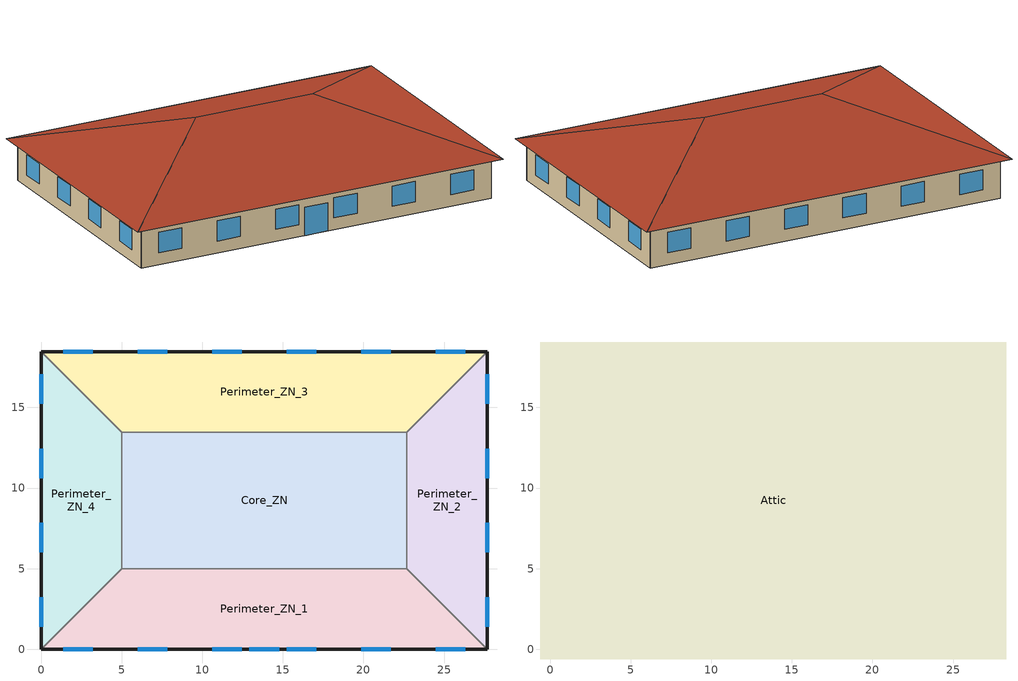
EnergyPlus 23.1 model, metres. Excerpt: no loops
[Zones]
Core_ZN
 floor ground (ext-slab): 5,13.46 22.69,13.46 22.69,5 5,5 z0
 wall to Perimeter_ZN_2 (int-walls): 22.69,5 22.69,13.46 z0:3.05
 wall to Perimeter_ZN_3 (int-walls): 22.69,13.46 5,13.46 z0:3.05
 wall to Perimeter_ZN_1 (int-walls): 5,5 22.69,5 z0:3.05
 wall to Perimeter_ZN_4 (int-walls): 5,13.46 5,5 z0:3.05
Perimeter_ZN_1
 floor ground (ext-slab): 27.69,0 0,0 5,5 22.69,5 z0
 wall outside (ext-walls): 0,0 27.69,0 z0:3.05
 wall to Perimeter_ZN_2 (int-walls): 27.69,0 22.69,5 z0:3.05
 wall to Perimeter_ZN_4 (int-walls): 5,5 0,0 z0:3.05
 window (TCwindow): 1.39,0 3.22,0 z0.9:2.42
 window (window_south): 6.01,0 7.84,0 / 10.62,0 12.45,0 / 15.24,0 17.07,0 / 19.85,0 21.68,0 / 24.47,0 26.3,0 z0.9:2.42; 12.93,0 14.76,0 z0:2.13
Perimeter_ZN_2
 floor ground (ext-slab): 22.69,13.46 27.69,18.46 27.69,0 22.69,5 z0
 wall outside (ext-walls): 27.69,0 27.69,18.46 z0:3.05
 wall to Perimeter_ZN_3 (int-walls): 27.69,18.46 22.69,13.46 z0:3.05
 window (window_east): 27.69,1.39 27.69,3.22 / 27.69,6.01 27.69,7.84 / 27.69,10.62 27.69,12.45 / 27.69,15.24 27.69,17.07 z0.9:2.42
Perimeter_ZN_3
 floor ground (ext-slab): 5,13.46 0,18.46 27.69,18.46 22.69,13.46 z0
 wall outside (ext-walls): 27.69,18.46 0,18.46 z0:3.05
 wall to Perimeter_ZN_4 (int-walls): 0,18.46 5,13.46 z0:3.05
 window (window_north): 26.3,18.46 24.47,18.46 / 21.68,18.46 19.85,18.46 / 17.07,18.46 15.24,18.46 / 12.45,18.46 10.62,18.46 / 7.84,18.46 6.01,18.46 / 3.22,18.46 1.39,18.46 z0.9:2.42
Perimeter_ZN_4
 floor ground (ext-slab): 5,5 0,0 0,18.46 5,13.46 z0
 wall outside (ext-walls): 0,18.46 0,0 z0:3.05
 window (window_west): 0,17.07 0,15.24 / 0,12.45 0,10.62 / 0,7.84 0,6.01 / 0,3.22 0,1.39 z0.9:2.42
Attic
 floor to Core_ZN (INT-FLOOR-TOPSIDE): 5,13.46 22.69,13.46 22.69,5 5,5 z3.05
 floor to Perimeter_ZN_2 (INT-FLOOR-TOPSIDE): 22.69,5 22.69,13.46 27.69,18.46 27.69,0 z3.05
 floor to Perimeter_ZN_3 (INT-FLOOR-TOPSIDE): 0,18.46 27.69,18.46 22.69,13.46 5,13.46 z3.05
 floor to Perimeter_ZN_1 (INT-FLOOR-TOPSIDE): 0,0 5,5 22.69,5 27.69,0 z3.05
 floor to Perimeter_ZN_4 (INT-FLOOR-TOPSIDE): 5,13.46 5,5 0,0 0,18.46 z3.05
 floor ground (exposed-floor): 28.29,19.06 28.29,-0.6 27.69,0 27.69,18.46 z3.05; -0.6,19.06 28.29,19.06 27.69,18.46 0,18.46 z3.05; 0,0 27.69,0 28.29,-0.6 -0.6,-0.6 z3.05; -0.6,19.06 0,18.46 0,0 -0.6,-0.6 z3.05
 roof outside (roofs): 28.29,-0.6,3.05 28.29,19.06,3.05 18.46,9.23,6.33; 28.29,19.06,3.05 -0.6,19.06,3.05 9.23,9.23,6.33 18.46,9.23,6.33; -0.6,-0.6,3.05 28.29,-0.6,3.05 18.46,9.23,6.33 9.23,9.23,6.33; -0.6,19.06,3.05 -0.6,-0.6,3.05 9.23,9.23,6.33
[Building]
Benchmark Small Office New V1.0_3.0: Loads convergence tolerance value=0.04; Maximum number of warmup days=25; Minimum number of warmup days=6; North axis=0; Solar distribution=FullInteriorAndExterior; Temperature convergence tolerance value=0.2; Terrain=City
[Site:GroundTemperature:BuildingSurface]
19.75, 19.79, 19.8, 19.83, 19.86, 19.86, 19.81, 19.8, 19.83, 19.86, 19.87, 19.84
[Site:Location]
LAS_VEGAS_NV_USA TMY2-23169: Elevation=664; Latitude=36.08; Longitude=-115.17; Time zone=-8
[Site:WaterMainsTemperature]
Annual average outdoor air temperature=19.48; Calculation method=Correlation; Maximum difference in monthly average outdoor air temperatures=25.6
[SizingPeriod:DesignDay] Barometric pressure=93598; Day of month=21; Daylight saving time indicator=No; Humidity condition type=WetBulb; Rain indicator=No; Snow indicator=No; Solar model indicator=ASHRAEClearSky
Name | Daily dry bulb temperature range | Day type | Maximum dry bulb temperature | Month | Sky clearness | Wetbulb or dewpoint at maximum dry bulb | Wind direction | Wind speed
LAS_VEGAS Ann Clg .4% Condns DB=>MWB | 13.6 | SummerDesignDay | 42.4 | 7 | 1 | 19.4 | 230 | 5.3
LAS_VEGAS Ann Htg 99.6% Condns DB | 0 | WinterDesignDay | -1.7 | 1 | 0 | -1.7 | 240 | 3.1
[Construction]
INT-FLOOR-TOPSIDE: Std MAT-CC05 4  MW CONCRETE, Std CP02 CARPET PAD
TCwindow: Clear3PPG, AIR 3MM, TCGlazings, AIR 8MM, SB60Clear3PPG
exposed-floor: Floor Insulation [1], MAT-CC05 8 HW CONCRETE, CP02 CARPET PAD
ext-slab: MAT-CC05 4 HW CONCRETE, CP02 CARPET PAD
ext-walls: 1IN Stucco, 8IN Concrete HW, Wall Insulation [4], 1/2IN Gypsum
int-walls: GP01 1/2 GYPSUM, GP01 1/2 GYPSUM
roofs: Wood Shingles, 1IN Wood Decking, Roof Insulation [2], 1/2IN Gypsum
window_east; window_north; window_south; window_west: Theoretical Glass [68]
[Material] Thermal absorptance=0.9
Name | Conductivity | Density | Roughness | Solar absorptance | Specific heat | Thickness | Visible absorptance
1/2IN Gypsum | 0.16 | 784.9 | Smooth | 0.92 | 830 | 0.0127 | 0.92
1IN Stucco | 0.6918 | 1858 | Smooth | 0.92 | 837 | 0.0253 | 0.92
1IN Wood Decking | 0.1211 | 593 | MediumSmooth | 0.78 | 2510 | 0.0254 | 0.78
8IN Concrete HW | 1.7296 | 2243 | MediumRough | 0.65 | 837 | 0.2033 | 0.65
Floor Insulation [1] | 0.045 | 265 | MediumRough | 0.7 | 836.8 | 0.0464 | 0.7
GP01 1/2 GYPSUM | 0.16 | 800 | Smooth | 0.7 | 1090 | 0.0127 | 0.5
MAT-CC05 4 HW CONCRETE | 1.311 | 2240 | Rough | 0.7 | 836.8 | 0.1016 | 0.7
MAT-CC05 8 HW CONCRETE | 1.311 | 2240 | Rough | 0.7 | 836.8 | 0.2032 | 0.7
Roof Insulation [2] | 0.049 | 265 | MediumRough | 0.7 | 836.8 | 0.2216 | 0.7
Std MAT-CC05 4  MW CONCRETE | 0.858 | 1968 | Rough | 0.7 | 836.8 | 0.1 | 0.2
Wall Insulation [4] | 0.0432 | 91 | MediumRough | 0.5 | 837 | 0.0339 | 0.5
Wood Shingles | 0.115 | 513 | VeryRough | 0.78 | 1255 | 0.0178 | 0.78
[Material:NoMass]
Name | Roughness | Solar absorptance | Thermal absorptance | Thermal resistance | Visible absorptance
AIR | Smooth | 0.5 | 0.8 | 0.2515 | 0.5
CP02 CARPET PAD | VeryRough | 0.7 | 0.9 | 0.2165 | 0.8
Std CP02 CARPET PAD | VeryRough | 0.7 | 0.9 | 0.21648 | 0.8
[MaterialProperty:GlazingSpectralData]
Clear3PPGSP: 0.0571, 0.0564, 0.0559, 0.0555, 0.0561, 0.051, 0.137, 0.32, 0.0583, 0.0536, 0.263, 0.325, 0.0629, 0.0586, 0.409, 0.33, 0.0691, 0.0657, 0.545, 0.335, 0.0758, 0.0729, 0.655, 0.34, 0.0813, 0.0792, 0.737, 0.345, 0.0855, 0.0838, 0.793, 0.35, 0.0885, 0.0872, 0.832, 0.355, 0.09, 0.089, 0.855, 0.36, 0.0909, 0.0907, 0.868, 0.365, 0.0912, 0.0904, 0.872, 0.37, 0.0899, 0.0891, 0.863, 0.375, 0.0892, 0.0889, 0.86, 0.38, 0.0903, 0.0897, 0.871, 0.385, 0.091, 0.0907, 0.882, 0.39, 0.0913, 0.091, 0.889, 0.395, 0.0914, 0.0909, 0.892, 0.4, 0.0907, 0.0903, 0.892, 0.41, 0.0903, 0.09, 0.891, 0.42, 0.0898, 0.0894, 0.892, 0.43, 0.0895, 0.0891, 0.893, 0.44, 0.0892, 0.0892, 0.896, 0.45, 0.0889, 0.0887, 0.9, 0.46, 0.0886, 0.0885, 0.902, 0.47, 0.0886, 0.0885, 0.903, 0.48, 0.0882, 0.0881, 0.904, 0.49, 0.0879, 0.0877, 0.904, 0.5, 0.0876, 0.0873, 0.905, 0.51, 0.0873, 0.0871, 0.905, 0.52, 0.087, 0.087, 0.905, 0.53, 0.0869, 0.0868, 0.904, 0.54, 0.0865, 0.0863, 0.903, 0.55, 0.0862, 0.0861, 0.901, 0.56, 0.0858, 0.0856, 0.899, 0.57, 0.0854, 0.0851, 0.897, 0.58, 0.0849, 0.0847, 0.895, 0.59, 0.0846, 0.0843, 0.891, 0.6, 0.0841, 0.0838, 0.888, 0.61, 0.0834, 0.0833, 0.885, 0.62, 0.0831, 0.0827, 0.881, 0.63, 0.0826, 0.0822, 0.877, 0.64, 0.0822, 0.0816, 0.873, 0.65, 0.0816, 0.0811, 0.869, 0.66, 0.0812, 0.0807, 0.864, 0.67, 0.0805, 0.08, 0.859, 0.68, 0.08, 0.0796, 0.855, 0.69, 0.0796, 0.0788, 0.849, 0.7, 0.0788, 0.0783, 0.844, 0.71, 0.0784, 0.0779, 0.839, 0.72, 0.0778, 0.0771, 0.834, 0.73, 0.0775, 0.0766, 0.829, 0.74, 0.0768, 0.0761, 0.824, 0.75, 0.0762, 0.0756, 0.818, 0.76, 0.0759, 0.0752, 0.813, 0.77, 0.0754, 0.0746, 0.808, 0.78, 0.0751, 0.0741, 0.804, 0.79, 0.0744, 0.0735, 0.799, 0.8, 0.0742, 0.0733, 0.795, 0.81, 0.0737, 0.0727, 0.791, 0.82, 0.0735, 0.0722, 0.786, 0.83, 0.0721, 0.0717, 0.783, 0.84, 0.0722, 0.0705, 0.777, 0.85, 0.0725, 0.0721, 0.776, 0.86, 0.0724, 0.0716, 0.772, 0.87, 0.0713, 0.0706, 0.769, 0.88, 0.0711, 0.0703, 0.766, 0.89, 0.0707, 0.07, 0.764, 0.9, 0.0705, 0.0691, 0.762, 0.91, 0.0698, 0.0691, 0.76, 0.92, 0.0697, 0.0687, 0.758, 0.93, 0.0692, 0.0683, 0.756, 0.94, 0.0689, 0.068, 0.755, 0.95, 0.0686, 0.0677, 0.753, 0.96, 0.0676, 0.0669, 0.752, 0.97, 0.0666, 0.0657, 0.751, 0.98, 0.066, 0.0652, 0.75, 0.99, 0.0658, 0.0645, 0.749, 1, 0.0645, 0.0636, 0.747, 1.05, 0.0644, 0.0633, 0.746, 1.1, 0.0643, 0.0633, 0.748, 1.15, 0.0641, 0.0633, 0.751, 1.2, 0.0644, 0.0636, 0.756, 1.25, 0.0648, 0.0641, 0.764, 1.3, 0.0652, 0.0644, 0.774, 1.35, 0.0655, 0.0648, 0.784, 1.4, 0.0666, 0.0657, 0.797, 1.45, 0.0674, 0.0666, 0.809, 1.5, 0.0679, 0.0673, 0.82, 1.55, 0.0687, 0.068, 0.827, 1.6, 0.0692, 0.0685, 0.832, 1.65, 0.0692, 0.0687, 0.834, 1.7, 0.0694, 0.0687, 0.834, 1.75, 0.0691, 0.0687, 0.832, 1.8, 0.0696, 0.0691, 0.83, 1.85, 0.0683, 0.0678, 0.829, 1.9, 0.0694, 0.069, 0.829, 1.95, 0.0685, 0.068, 0.828, 2, 0.0683, 0.0676, 0.829, 2.05, 0.0678, 0.0676, 0.83, 2.1, 0.0687, 0.0688, 0.827, 2.15, 0.0721, 0.0719, 0.812, 2.2, 0.0714, 0.0716, 0.814, 2.25, 0.0725, 0.0724, 0.82, 2.3, 0.0734, 0.0719, 0.818, 2.35, 0.0715, 0.0705, 0.82, 2.4, 0.0712, 0.071, 0.811, 2.45, 0.0692, 0.0682, 0.804, 2.5, 0.0511, 0.0506, 0.0505, 0.0504, 0.008, 0.008, 0.018, 0.053, 0.3, 0.305, 0.31, 0.315
SB60Clear3PPGSP: 0.25, 0.257, 0.27, 0.2829, 0.2929, 0.0522, 0.013, 0.32, 0.3015, 0.0583, 0.029, 0.325, 0.3063, 0.0674, 0.053, 0.33, 0.3041, 0.0811, 0.082, 0.335, 0.2962, 0.0967, 0.115, 0.34, 0.2846, 0.1117, 0.151, 0.345, 0.2696, 0.1243, 0.189, 0.35, 0.2517, 0.1342, 0.23, 0.355, 0.2316, 0.1415, 0.273, 0.36, 0.2101, 0.1466, 0.318, 0.365, 0.1883, 0.1485, 0.364, 0.37, 0.1669, 0.1471, 0.409, 0.375, 0.1461, 0.1448, 0.455, 0.38, 0.1269, 0.1433, 0.506, 0.385, 0.1103, 0.1411, 0.557, 0.39, 0.0958, 0.1367, 0.603, 0.395, 0.0831, 0.1304, 0.642, 0.4, 0.063, 0.1147, 0.701, 0.41, 0.0497, 0.0988, 0.739, 0.42, 0.0412, 0.0853, 0.762, 0.43, 0.0366, 0.0747, 0.774, 0.44, 0.0349, 0.0674, 0.781, 0.45, 0.0354, 0.0621, 0.787, 0.46, 0.0376, 0.0588, 0.791, 0.47, 0.0408, 0.0575, 0.795, 0.48, 0.0446, 0.0575, 0.799, 0.49, 0.0483, 0.0585, 0.803, 0.5, 0.0517, 0.0603, 0.806, 0.51, 0.0545, 0.0622, 0.808, 0.52, 0.0565, 0.0637, 0.809, 0.53, 0.0568, 0.0642, 0.809, 0.54, 0.0562, 0.0639, 0.808, 0.55, 0.0541, 0.0623, 0.807, 0.56, 0.0512, 0.0598, 0.805, 0.57, 0.0478, 0.0566, 0.803, 0.58, 0.0442, 0.0532, 0.8, 0.59, 0.0408, 0.05, 0.796, 0.6, 0.0385, 0.0474, 0.79, 0.61, 0.0381, 0.0461, 0.781, 0.62, 0.0399, 0.0468, 0.771, 0.63, 0.0447, 0.0497, 0.758, 0.64, 0.0532, 0.0558, 0.743, 0.65, 0.0654, 0.0644, 0.723, 0.66, 0.0819, 0.0767, 0.701, 0.67, 0.1029, 0.092, 0.675, 0.68, 0.1278, 0.1107, 0.646, 0.69, 0.1564, 0.1313, 0.616, 0.7, 0.1883, 0.1545, 0.583, 0.71, 0.223, 0.1787, 0.55, 0.72, 0.2586, 0.2049, 0.516, 0.73, 0.2963, 0.2308, 0.482, 0.74, 0.3333, 0.2558, 0.448, 0.75, 0.3712, 0.2809, 0.416, 0.76, 0.4075, 0.3044, 0.385, 0.77, 0.4425, 0.3267, 0.355, 0.78, 0.4774, 0.3476, 0.328, 0.79, 0.5104, 0.368, 0.302, 0.8, 0.541, 0.3861, 0.279, 0.81, 0.5692, 0.4033, 0.257, 0.82, 0.5954, 0.4166, 0.237, 0.83, 0.6208, 0.4301, 0.219, 0.84, 0.6414, 0.4446, 0.202, 0.85, 0.6673, 0.4588, 0.187, 0.86, 0.6868, 0.468, 0.173, 0.87, 0.7023, 0.4744, 0.161, 0.88, 0.7192, 0.4825, 0.149, 0.89, 0.7346, 0.4907, 0.139, 0.9, 0.7488, 0.497, 0.129, 0.91, 0.7618, 0.5041, 0.121, 0.92, 0.7733, 0.5098, 0.113, 0.93, 0.7847, 0.5149, 0.106, 0.94, 0.7949, 0.5201, 0.1, 0.95, 0.8046, 0.5245, 0.093, 0.96, 0.8135, 0.5281, 0.086, 0.97, 0.8218, 0.5323, 0.081, 0.98, 0.8292, 0.5364, 0.076, 0.99, 0.8365, 0.5402, 0.072, 1, 0.8654, 0.5564, 0.055, 1.05, 0.8865, 0.5703, 0.043, 1.1, 0.9019, 0.5821, 0.034, 1.15, 0.9154, 0.5959, 0.028, 1.2, 0.9245, 0.6096, 0.023, 1.25, 0.9312, 0.6252, 0.02, 1.3, 0.9372, 0.6433, 0.016, 1.35, 0.9426, 0.6624, 0.014, 1.4, 0.9473, 0.6861, 0.012, 1.45, 0.9494, 0.7091, 0.011, 1.5, 0.9522, 0.729, 0.011, 1.55, 0.9537, 0.7431, 0.01, 1.6, 0.9566, 0.754, 0.009, 1.65, 0.9566, 0.758, 0.01, 1.7, 0.9576, 0.7591, 0.008, 1.75, 0.9595, 0.7588, 0.008, 1.8, 0.9607, 0.7574, 0.007, 1.85, 0.9603, 0.7558, 0.007, 1.9, 0.9627, 0.7609, 0.007, 1.95, 0.9638, 0.7563, 0.003, 2, 0.964, 0.7567, 0.004, 2.05, 0.9664, 0.7607, 0.004, 2.1, 0.9665, 0.7604, 0.006, 2.15, 0.9661, 0.7338, 0.005, 2.2, 0.9634, 0.7347, 0.005, 2.25, 0.9734, 0.7449, 0.005, 2.3, 0.9639, 0.7516, 0.01, 2.35, 0.9735, 0.754, 0.001, 2.4, 0.953, 0.7222, 0.005, 2.45, 0.9648, 0.7185, 0.018, 2.5, 0.0511, 0.0506, 0.0506, 0.0506, 0, 0, 0.001, 0.004, 0.3, 0.305, 0.31, 0.315
WO18RT25SP: 0.04, 0.04, 0.04, 0.04, 0.04, 0.04, 0, 0.32, 0.04, 0.04, 0.001, 0.325, 0.04, 0.04, 0.001, 0.33, 0.04, 0.04, 0.001, 0.335, 0.04, 0.04, 0.001, 0.34, 0.04, 0.04, 0.001, 0.345, 0.04, 0.04, 0.001, 0.35, 0.04, 0.04, 0.01, 0.355, 0.041, 0.041, 0.018, 0.36, 0.041, 0.041, 0.025, 0.365, 0.041, 0.041, 0.035, 0.37, 0.042, 0.042, 0.049, 0.375, 0.043, 0.043, 0.068, 0.38, 0.044, 0.044, 0.096, 0.385, 0.045, 0.045, 0.134, 0.39, 0.046, 0.046, 0.156, 0.395, 0.047, 0.047, 0.181, 0.4, 0.049, 0.049, 0.213, 0.405, 0.05, 0.05, 0.248, 0.41, 0.052, 0.052, 0.294, 0.415, 0.053, 0.053, 0.337, 0.42, 0.055, 0.055, 0.375, 0.425, 0.057, 0.057, 0.426, 0.43, 0.059, 0.059, 0.464, 0.435, 0.06, 0.06, 0.506, 0.44, 0.062, 0.062, 0.541, 0.445, 0.063, 0.063, 0.571, 0.45, 0.064, 0.064, 0.596, 0.455, 0.065, 0.065, 0.618, 0.46, 0.066, 0.066, 0.64, 0.465, 0.066, 0.066, 0.662, 0.47, 0.067, 0.067, 0.679, 0.475, 0.068, 0.068, 0.699, 0.48, 0.069, 0.069, 0.715, 0.485, 0.069, 0.069, 0.731, 0.49, 0.07, 0.07, 0.743, 0.495, 0.07, 0.07, 0.753, 0.5, 0.07, 0.07, 0.755, 0.505, 0.07, 0.07, 0.753, 0.51, 0.07, 0.07, 0.75, 0.515, 0.07, 0.07, 0.746, 0.52, 0.07, 0.07, 0.745, 0.525, 0.07, 0.07, 0.745, 0.53, 0.07, 0.07, 0.745, 0.535, 0.07, 0.07, 0.745, 0.54, 0.07, 0.07, 0.745, 0.545, 0.07, 0.07, 0.745, 0.55, 0.07, 0.07, 0.743, 0.555, 0.07, 0.07, 0.74, 0.56, 0.069, 0.069, 0.736, 0.565, 0.069, 0.069, 0.729, 0.57, 0.069, 0.069, 0.722, 0.575, 0.069, 0.069, 0.714, 0.58, 0.068, 0.068, 0.705, 0.585, 0.068, 0.068, 0.693, 0.59, 0.067, 0.067, 0.682, 0.595, 0.067, 0.067, 0.673, 0.6, 0.067, 0.067, 0.664, 0.605, 0.066, 0.066, 0.655, 0.61, 0.066, 0.066, 0.646, 0.615, 0.065, 0.065, 0.637, 0.62, 0.065, 0.065, 0.63, 0.625, 0.065, 0.065, 0.624, 0.63, 0.065, 0.065, 0.619, 0.635, 0.065, 0.065, 0.616, 0.64, 0.065, 0.065, 0.614, 0.645, 0.064, 0.064, 0.611, 0.65, 0.064, 0.064, 0.611, 0.655, 0.064, 0.064, 0.612, 0.66, 0.065, 0.065, 0.614, 0.665, 0.065, 0.065, 0.616, 0.67, 0.065, 0.065, 0.618, 0.675, 0.065, 0.065, 0.621, 0.68, 0.065, 0.065, 0.624, 0.685, 0.065, 0.065, 0.627, 0.69, 0.065, 0.065, 0.628, 0.695, 0.065, 0.065, 0.632, 0.7, 0.065, 0.065, 0.635, 0.705, 0.066, 0.066, 0.639, 0.71, 0.066, 0.066, 0.644, 0.715, 0.066, 0.066, 0.646, 0.72, 0.066, 0.066, 0.646, 0.725, 0.066, 0.066, 0.649, 0.73, 0.066, 0.066, 0.65, 0.735, 0.066, 0.066, 0.652, 0.74, 0.066, 0.066, 0.655, 0.745, 0.066, 0.066, 0.658, 0.75, 0.066, 0.066, 0.659, 0.755, 0.067, 0.067, 0.666, 0.76, 0.067, 0.067, 0.668, 0.765, 0.067, 0.067, 0.671, 0.77, 0.067, 0.067, 0.676, 0.775, 0.067, 0.067, 0.678, 0.78, 0.067, 0.067, 0.681, 0.785, 0.067, 0.067, 0.682, 0.79, 0.067, 0.067, 0.682, 0.795, 0.067, 0.067, 0.687, 0.8, 0.068, 0.068, 0.689, 0.805, 0.068, 0.068, 0.688, 0.81, 0.068, 0.068, 0.689, 0.815, 0.068, 0.068, 0.689, 0.82, 0.068, 0.068, 0.689, 0.825, 0.067, 0.067, 0.687, 0.83, 0.068, 0.068, 0.689, 0.835, 0.067, 0.067, 0.687, 0.84, 0.067, 0.067, 0.685, 0.845, 0.067, 0.067, 0.682, 0.85, 0.067, 0.067, 0.682, 0.855, 0.067, 0.067, 0.679, 0.86, 0.067, 0.067, 0.678, 0.865, 0.067, 0.067, 0.678, 0.87, 0.067, 0.067, 0.678, 0.875, 0.067, 0.067, 0.675, 0.88, 0.067, 0.067, 0.671, 0.885, 0.067, 0.067, 0.665, 0.89, 0.067, 0.067, 0.665, 0.895, 0.066, 0.066, 0.662, 0.9, 0.066, 0.066, 0.656, 0.905, 0.066, 0.066, 0.65, 0.91, 0.066, 0.066, 0.648, 0.915, 0.066, 0.066, 0.644, 0.92, 0.066, 0.066, 0.644, 0.925, 0.066, 0.066, 0.638, 0.93, 0.066, 0.066, 0.638, 0.935, 0.065, 0.065, 0.632, 0.94, 0.065, 0.065, 0.63, 0.945, 0.065, 0.065, 0.627, 0.95, 0.065, 0.065, 0.622, 0.955, 0.065, 0.065, 0.619, 0.96, 0.065, 0.065, 0.617, 0.965, 0.064, 0.064, 0.612, 0.97, 0.064, 0.064, 0.607, 0.975, 0.064, 0.064, 0.607, 0.98, 0.064, 0.064, 0.605, 0.985, 0.064, 0.064, 0.596, 0.99, 0.064, 0.064, 0.59, 0.995, 0.064, 0.064, 0.591, 1, 0.064, 0.064, 0.59, 1.005, 0.064, 0.064, 0.59, 1.01, 0.064, 0.064, 0.589, 1.015, 0.064, 0.064, 0.59, 1.02, 0.064, 0.064, 0.59, 1.025, 0.064, 0.064, 0.591, 1.03, 0.064, 0.064, 0.593, 1.035, 0.064, 0.064, 0.596, 1.04, 0.064, 0.064, 0.6, 1.045, 0.064, 0.064, 0.604, 1.05, 0.064, 0.064, 0.608, 1.055, 0.064, 0.064, 0.611, 1.06, 0.065, 0.065, 0.613, 1.065, 0.065, 0.065, 0.615, 1.07, 0.065, 0.065, 0.617, 1.075, 0.065, 0.065, 0.619, 1.08, 0.065, 0.065, 0.624, 1.085, 0.065, 0.065, 0.629, 1.09, 0.065, 0.065, 0.633, 1.095, 0.065, 0.065, 0.636, 1.1, 0.066, 0.066, 0.638, 1.105, 0.066, 0.066, 0.64, 1.11, 0.066, 0.066, 0.64, 1.115, 0.066, 0.066, 0.64, 1.12, 0.066, 0.066, 0.64, 1.125, 0.066, 0.066, 0.64, 1.13, 0.066, 0.066, 0.638, 1.135, 0.066, 0.066, 0.638, 1.14, 0.065, 0.065, 0.637, 1.145, 0.065, 0.065, 0.634, 1.15, 0.065, 0.065, 0.632, 1.155, 0.065, 0.065, 0.632, 1.16, 0.065, 0.065, 0.631, 1.165, 0.065, 0.065, 0.627, 1.17, 0.065, 0.065, 0.624, 1.175, 0.065, 0.065, 0.618, 1.18, 0.064, 0.064, 0.611, 1.185, 0.064, 0.064, 0.601, 1.19, 0.064, 0.064, 0.6, 1.195, 0.064, 0.064, 0.605, 1.2, 0.064, 0.064, 0.611, 1.205, 0.065, 0.065, 0.619, 1.21, 0.065, 0.065, 0.625, 1.215, 0.065, 0.065, 0.634, 1.22, 0.066, 0.066, 0.64, 1.225, 0.066, 0.066, 0.644, 1.23, 0.066, 0.066, 0.647, 1.235, 0.066, 0.066, 0.65, 1.24, 0.066, 0.066, 0.653, 1.245, 0.066, 0.066, 0.656, 1.25, 0.066, 0.066, 0.658, 1.255, 0.066, 0.066, 0.661, 1.26, 0.066, 0.066, 0.662, 1.265, 0.067, 0.067, 0.667, 1.27, 0.067, 0.067, 0.668, 1.275, 0.067, 0.067, 0.671, 1.28, 0.067, 0.067, 0.675, 1.285, 0.067, 0.067, 0.678, 1.29, 0.067, 0.067, 0.679, 1.295, 0.067, 0.067, 0.682, 1.3, 0.067, 0.067, 0.684, 1.305, 0.067, 0.067, 0.687, 1.31, 0.068, 0.068, 0.689, 1.315, 0.068, 0.068, 0.692, 1.32, 0.068, 0.068, 0.693, 1.325, 0.068, 0.068, 0.695, 1.33, 0.068, 0.068, 0.697, 1.335, 0.068, 0.068, 0.698, 1.34, 0.068, 0.068, 0.698, 1.345, 0.068, 0.068, 0.698, 1.35, 0.068, 0.068, 0.695, 1.355, 0.068, 0.068, 0.692, 1.36, 0.068, 0.068, 0.692, 1.365, 0.067, 0.067, 0.687, 1.37, 0.067, 0.067, 0.682, 1.375, 0.067, 0.067, 0.676, 1.38, 0.067, 0.067, 0.678, 1.385, 0.067, 0.067, 0.676, 1.39, 0.067, 0.067, 0.675, 1.395, 0.067, 0.067, 0.676, 1.4, 0.067, 0.067, 0.675, 1.405, 0.067, 0.067, 0.671, 1.41, 0.067, 0.067, 0.67, 1.415, 0.067, 0.067, 0.673, 1.42, 0.067, 0.067, 0.671, 1.425, 0.067, 0.067, 0.668, 1.43, 0.067, 0.067, 0.67, 1.435, 0.067, 0.067, 0.67, 1.44, 0.067, 0.067, 0.668, 1.445, 0.067, 0.067, 0.67, 1.45, 0.067, 0.067, 0.67, 1.455, 0.067, 0.067, 0.673, 1.46, 0.067, 0.067, 0.676, 1.465, 0.067, 0.067, 0.681, 1.47, 0.067, 0.067, 0.684, 1.475, 0.068, 0.068, 0.689, 1.48, 0.068, 0.068, 0.69, 1.485, 0.068, 0.068, 0.695, 1.49, 0.068, 0.068, 0.698, 1.495, 0.068, 0.068, 0.703, 1.5, 0.068, 0.068, 0.706, 1.505, 0.068, 0.068, 0.711, 1.51, 0.069, 0.069, 0.714, 1.515, 0.069, 0.069, 0.718, 1.52, 0.069, 0.069, 0.719, 1.525, 0.069, 0.069, 0.724, 1.53, 0.069, 0.069, 0.724, 1.535, 0.069, 0.069, 0.728, 1.54, 0.069, 0.069, 0.728, 1.545, 0.069, 0.069, 0.728, 1.55, 0.069, 0.069, 0.728, 1.555, 0.069, 0.069, 0.728, 1.56, 0.069, 0.069, 0.728, 1.565, 0.069, 0.069, 0.728, 1.57, 0.069, 0.069, 0.728, 1.575, 0.069, 0.069, 0.729, 1.58, 0.069, 0.069, 0.731, 1.585, 0.069, 0.069, 0.733, 1.59, 0.069, 0.069, 0.735, 1.595, 0.069, 0.069, 0.736, 1.6, 0.07, 0.07, 0.738, 1.605, 0.07, 0.07, 0.74, 1.61, 0.07, 0.07, 0.741, 1.615, 0.07, 0.07, 0.741, 1.62, 0.07, 0.07, 0.741, 1.625, 0.07, 0.07, 0.741, 1.63, 0.07, 0.07, 0.741, 1.635, 0.07, 0.07, 0.741, 1.64, 0.07, 0.07, 0.743, 1.645, 0.07, 0.07, 0.741, 1.65, 0.07, 0.07, 0.74, 1.655, 0.069, 0.069, 0.736, 1.66, 0.069, 0.069, 0.735, 1.665, 0.069, 0.069, 0.724, 1.67, 0.069, 0.069, 0.716, 1.675, 0.068, 0.068, 0.698, 1.68, 0.067, 0.067, 0.673, 1.685, 0.064, 0.064, 0.608, 1.69, 0.063, 0.063, 0.574, 1.695, 0.061, 0.061, 0.521, 1.7, 0.06, 0.06, 0.493, 1.705, 0.06, 0.06, 0.499, 1.71, 0.06, 0.06, 0.507, 1.715, 0.06, 0.06, 0.512, 1.72, 0.061, 0.061, 0.526, 1.725, 0.062, 0.062, 0.548, 1.73, 0.062, 0.062, 0.546, 1.735, 0.061, 0.061, 0.533, 1.74, 0.061, 0.061, 0.527, 1.745, 0.061, 0.061, 0.522, 1.75, 0.061, 0.061, 0.53, 1.755, 0.062, 0.062, 0.552, 1.76, 0.063, 0.063, 0.568, 1.765, 0.064, 0.064, 0.589, 1.77, 0.064, 0.064, 0.6, 1.775, 0.065, 0.065, 0.619, 1.78, 0.065, 0.065, 0.625, 1.785, 0.065, 0.065, 0.63, 1.79, 0.065, 0.065, 0.632, 1.795, 0.065, 0.065, 0.635, 1.8, 0.065, 0.065, 0.637, 1.805, 0.066, 0.066, 0.638, 1.81, 0.066, 0.066, 0.638, 1.815, 0.066, 0.066, 0.638, 1.82, 0.066, 0.066, 0.64, 1.825, 0.066, 0.066, 0.646, 1.83, 0.066, 0.066, 0.649, 1.835, 0.066, 0.066, 0.656, 1.84, 0.066, 0.066, 0.658, 1.845, 0.067, 0.067, 0.667, 1.85, 0.067, 0.067, 0.673, 1.855, 0.067, 0.067, 0.681, 1.86, 0.067, 0.067, 0.681, 1.865, 0.067, 0.067, 0.684, 1.87, 0.067, 0.067, 0.687, 1.875, 0.067, 0.067, 0.687, 1.88, 0.067, 0.067, 0.685, 1.885, 0.067, 0.067, 0.685, 1.89, 0.067, 0.067, 0.685, 1.895, 0.068, 0.068, 0.689, 1.9, 0.067, 0.067, 0.682, 1.905, 0.067, 0.067, 0.682, 1.91, 0.067, 0.067, 0.679, 1.915, 0.067, 0.067, 0.681, 1.92, 0.067, 0.067, 0.678, 1.925, 0.067, 0.067, 0.679, 1.93, 0.067, 0.067, 0.679, 1.935, 0.067, 0.067, 0.679, 1.94, 0.067, 0.067, 0.681, 1.945, 0.067, 0.067, 0.684, 1.95, 0.067, 0.067, 0.685, 1.955, 0.067, 0.067, 0.687, 1.96, 0.067, 0.067, 0.685, 1.965, 0.067, 0.067, 0.685, 1.97, 0.067, 0.067, 0.687, 1.975, 0.067, 0.067, 0.684, 1.98, 0.067, 0.067, 0.684, 1.985, 0.067, 0.067, 0.682, 1.99, 0.067, 0.067, 0.681, 1.995, 0.067, 0.067, 0.678, 2, 0.067, 0.067, 0.673, 2.005, 0.066, 0.066, 0.662, 2.01, 0.066, 0.066, 0.655, 2.015, 0.066, 0.066, 0.646, 2.02, 0.066, 0.066, 0.638, 2.025, 0.065, 0.065, 0.63, 2.03, 0.065, 0.065, 0.622, 2.035, 0.065, 0.065, 0.614, 2.04, 0.064, 0.064, 0.608, 2.045, 0.064, 0.064, 0.598, 2.05, 0.064, 0.064, 0.593, 2.055, 0.063, 0.063, 0.582, 2.06, 0.063, 0.063, 0.575, 2.065, 0.063, 0.063, 0.569, 2.07, 0.063, 0.063, 0.568, 2.075, 0.063, 0.063, 0.565, 2.08, 0.063, 0.063, 0.565, 2.085, 0.063, 0.063, 0.566, 2.09, 0.063, 0.063, 0.566, 2.095, 0.063, 0.063, 0.57, 2.1, 0.063, 0.063, 0.571, 2.105, 0.063, 0.063, 0.575, 2.11, 0.063, 0.063, 0.577, 2.115, 0.063, 0.063, 0.581, 2.12, 0.063, 0.063, 0.582, 2.125, 0.063, 0.063, 0.582, 2.13, 0.063, 0.063, 0.581, 2.135, 0.063, 0.063, 0.582, 2.14, 0.063, 0.063, 0.583, 2.145, 0.063, 0.063, 0.586, 2.15, 0.063, 0.063, 0.585, 2.155, 0.063, 0.063, 0.585, 2.16, 0.063, 0.063, 0.585, 2.165, 0.063, 0.063, 0.585, 2.17, 0.063, 0.063, 0.585, 2.175, 0.063, 0.063, 0.583, 2.18, 0.063, 0.063, 0.581, 2.185, 0.063, 0.063, 0.573, 2.19, 0.063, 0.063, 0.569, 2.195, 0.062, 0.062, 0.56, 2.2, 0.062, 0.062, 0.556, 2.205, 0.062, 0.062, 0.551, 2.21, 0.062, 0.062, 0.545, 2.215, 0.061, 0.061, 0.532, 2.22, 0.061, 0.061, 0.521, 2.225, 0.06, 0.06, 0.505, 2.23, 0.059, 0.059, 0.486, 2.235, 0.058, 0.058, 0.456, 2.24, 0.057, 0.057, 0.429, 2.245, 0.055, 0.055, 0.375, 2.25, 0.053, 0.053, 0.33, 2.255, 0.051, 0.051, 0.263, 2.26, 0.049, 0.049, 0.22, 2.265, 0.047, 0.047, 0.167, 2.27, 0.046, 0.046, 0.142, 2.275, 0.044, 0.044, 0.111, 2.28, 0.044, 0.044, 0.093, 2.285, 0.043, 0.043, 0.076, 2.29, 0.043, 0.043, 0.063, 2.295, 0.042, 0.042, 0.052, 2.3, 0.042, 0.042, 0.049, 2.305, 0.042, 0.042, 0.057, 2.31, 0.043, 0.043, 0.068, 2.315, 0.043, 0.043, 0.084, 2.32, 0.044, 0.044, 0.089, 2.325, 0.044, 0.044, 0.097, 2.33, 0.044, 0.044, 0.099, 2.335, 0.044, 0.044, 0.1, 2.34, 0.044, 0.044, 0.1, 2.345, 0.044, 0.044, 0.101, 2.35, 0.044, 0.044, 0.11, 2.355, 0.045, 0.045, 0.121, 2.36, 0.045, 0.045, 0.125, 2.365, 0.045, 0.045, 0.13, 2.37, 0.045, 0.045, 0.132, 2.375, 0.045, 0.045, 0.131, 2.38, 0.045, 0.045, 0.131, 2.385, 0.045, 0.045, 0.134, 2.39, 0.046, 0.046, 0.138, 2.395, 0.046, 0.046, 0.143, 2.4, 0.046, 0.046, 0.148, 2.405, 0.046, 0.046, 0.153, 2.41, 0.046, 0.046, 0.152, 2.415, 0.046, 0.046, 0.149, 2.42, 0.046, 0.046, 0.144, 2.425, 0.045, 0.045, 0.132, 2.43, 0.045, 0.045, 0.128, 2.435, 0.045, 0.045, 0.125, 2.44, 0.045, 0.045, 0.124, 2.445, 0.045, 0.045, 0.116, 2.45, 0.045, 0.045, 0.113, 2.455, 0.045, 0.045, 0.114, 2.46, 0.045, 0.045, 0.117, 2.465, 0.045, 0.045, 0.126, 2.47, 0.045, 0.045, 0.128, 2.475, 0.045, 0.045, 0.129, 2.48, 0.045, 0.045, 0.135, 2.485, 0.046, 0.046, 0.145, 2.49, 0.046, 0.046, 0.15, 2.495, 0.046, 0.046, 0.155, 2.5, 0.04, 0.04, 0.04, 0.04, 0, 0, 0, 0, 0.3, 0.305, 0.31, 0.315
WO18RT27SP: 0.04, 0.04, 0.04, 0.04, 0.04, 0.04, 0, 0.32, 0.04, 0.04, 0.001, 0.325, 0.04, 0.04, 0.001, 0.33, 0.04, 0.04, 0.001, 0.335, 0.04, 0.04, 0.001, 0.34, 0.04, 0.04, 0.001, 0.345, 0.04, 0.04, 0.001, 0.35, 0.04, 0.04, 0.008, 0.355, 0.041, 0.041, 0.013, 0.36, 0.041, 0.041, 0.018, 0.365, 0.041, 0.041, 0.024, 0.37, 0.041, 0.041, 0.033, 0.375, 0.042, 0.042, 0.045, 0.38, 0.043, 0.043, 0.066, 0.385, 0.044, 0.044, 0.106, 0.39, 0.046, 0.046, 0.14, 0.395, 0.047, 0.047, 0.17, 0.4, 0.048, 0.048, 0.201, 0.405, 0.049, 0.049, 0.235, 0.41, 0.051, 0.051, 0.278, 0.415, 0.053, 0.053, 0.319, 0.42, 0.054, 0.054, 0.357, 0.425, 0.056, 0.056, 0.407, 0.43, 0.058, 0.058, 0.443, 0.435, 0.059, 0.059, 0.486, 0.44, 0.061, 0.061, 0.52, 0.445, 0.062, 0.062, 0.55, 0.45, 0.063, 0.063, 0.575, 0.455, 0.064, 0.064, 0.597, 0.46, 0.065, 0.065, 0.619, 0.465, 0.066, 0.066, 0.642, 0.47, 0.066, 0.066, 0.661, 0.475, 0.067, 0.067, 0.682, 0.48, 0.068, 0.068, 0.7, 0.485, 0.069, 0.069, 0.718, 0.49, 0.069, 0.069, 0.731, 0.495, 0.07, 0.07, 0.74, 0.5, 0.07, 0.07, 0.74, 0.505, 0.069, 0.069, 0.735, 0.51, 0.069, 0.069, 0.728, 0.515, 0.069, 0.069, 0.722, 0.52, 0.069, 0.069, 0.719, 0.525, 0.069, 0.069, 0.718, 0.53, 0.069, 0.069, 0.719, 0.535, 0.069, 0.069, 0.72, 0.54, 0.069, 0.069, 0.72, 0.545, 0.069, 0.069, 0.721, 0.55, 0.069, 0.069, 0.72, 0.555, 0.069, 0.069, 0.718, 0.56, 0.069, 0.069, 0.715, 0.565, 0.068, 0.068, 0.708, 0.57, 0.068, 0.068, 0.701, 0.575, 0.068, 0.068, 0.693, 0.58, 0.067, 0.067, 0.684, 0.585, 0.067, 0.067, 0.673, 0.59, 0.066, 0.066, 0.662, 0.595, 0.066, 0.066, 0.653, 0.6, 0.066, 0.066, 0.645, 0.605, 0.065, 0.065, 0.636, 0.61, 0.065, 0.065, 0.628, 0.615, 0.065, 0.065, 0.62, 0.62, 0.065, 0.065, 0.613, 0.625, 0.064, 0.064, 0.608, 0.63, 0.064, 0.064, 0.604, 0.635, 0.064, 0.064, 0.601, 0.64, 0.064, 0.064, 0.599, 0.645, 0.064, 0.064, 0.597, 0.65, 0.064, 0.064, 0.598, 0.655, 0.064, 0.064, 0.6, 0.66, 0.064, 0.064, 0.602, 0.665, 0.064, 0.064, 0.604, 0.67, 0.064, 0.064, 0.607, 0.675, 0.064, 0.064, 0.61, 0.68, 0.065, 0.065, 0.613, 0.685, 0.065, 0.065, 0.617, 0.69, 0.065, 0.065, 0.619, 0.695, 0.065, 0.065, 0.623, 0.7, 0.065, 0.065, 0.627, 0.705, 0.065, 0.065, 0.631, 0.71, 0.065, 0.065, 0.637, 0.715, 0.066, 0.066, 0.639, 0.72, 0.066, 0.066, 0.639, 0.725, 0.066, 0.066, 0.643, 0.73, 0.066, 0.066, 0.645, 0.735, 0.066, 0.066, 0.647, 0.74, 0.066, 0.066, 0.65, 0.745, 0.066, 0.066, 0.653, 0.75, 0.066, 0.066, 0.655, 0.755, 0.066, 0.066, 0.662, 0.76, 0.067, 0.067, 0.665, 0.765, 0.067, 0.067, 0.668, 0.77, 0.067, 0.067, 0.673, 0.775, 0.067, 0.067, 0.675, 0.78, 0.067, 0.067, 0.678, 0.785, 0.067, 0.067, 0.68, 0.79, 0.067, 0.067, 0.68, 0.795, 0.067, 0.067, 0.685, 0.8, 0.067, 0.067, 0.686, 0.805, 0.067, 0.067, 0.686, 0.81, 0.067, 0.067, 0.687, 0.815, 0.067, 0.067, 0.687, 0.82, 0.067, 0.067, 0.687, 0.825, 0.067, 0.067, 0.686, 0.83, 0.067, 0.067, 0.687, 0.835, 0.067, 0.067, 0.685, 0.84, 0.067, 0.067, 0.684, 0.845, 0.067, 0.067, 0.681, 0.85, 0.067, 0.067, 0.681, 0.855, 0.067, 0.067, 0.678, 0.86, 0.067, 0.067, 0.676, 0.865, 0.067, 0.067, 0.676, 0.87, 0.067, 0.067, 0.676, 0.875, 0.067, 0.067, 0.673, 0.88, 0.067, 0.067, 0.67, 0.885, 0.067, 0.067, 0.664, 0.89, 0.067, 0.067, 0.663, 0.895, 0.066, 0.066, 0.661, 0.9, 0.066, 0.066, 0.654, 0.905, 0.066, 0.066, 0.648, 0.91, 0.066, 0.066, 0.646, 0.915, 0.066, 0.066, 0.642, 0.92, 0.066, 0.066, 0.642, 0.925, 0.065, 0.065, 0.636, 0.93, 0.065, 0.065, 0.636, 0.935, 0.065, 0.065, 0.63, 0.94, 0.065, 0.065, 0.627, 0.945, 0.065, 0.065, 0.624, 0.95, 0.065, 0.065, 0.62, 0.955, 0.065, 0.065, 0.617, 0.96, 0.065, 0.065, 0.614, 0.965, 0.064, 0.064, 0.609, 0.97, 0.064, 0.064, 0.604, 0.975, 0.064, 0.064, 0.604, 0.98, 0.064, 0.064, 0.602, 0.985, 0.064, 0.064, 0.593, 0.99, 0.063, 0.063, 0.587, 0.995, 0.063, 0.063, 0.587, 1, 0.063, 0.063, 0.586, 1.005, 0.063, 0.063, 0.585, 1.01, 0.063, 0.063, 0.585, 1.015, 0.063, 0.063, 0.585, 1.02, 0.063, 0.063, 0.586, 1.025, 0.063, 0.063, 0.587, 1.03, 0.064, 0.064, 0.589, 1.035, 0.064, 0.064, 0.592, 1.04, 0.064, 0.064, 0.596, 1.045, 0.064, 0.064, 0.6, 1.05, 0.064, 0.064, 0.604, 1.055, 0.064, 0.064, 0.607, 1.06, 0.064, 0.064, 0.61, 1.065, 0.064, 0.064, 0.612, 1.07, 0.065, 0.065, 0.614, 1.075, 0.065, 0.065, 0.616, 1.08, 0.065, 0.065, 0.622, 1.085, 0.065, 0.065, 0.627, 1.09, 0.065, 0.065, 0.631, 1.095, 0.065, 0.065, 0.634, 1.1, 0.065, 0.065, 0.636, 1.105, 0.066, 0.066, 0.639, 1.11, 0.066, 0.066, 0.639, 1.115, 0.066, 0.066, 0.639, 1.12, 0.066, 0.066, 0.64, 1.125, 0.066, 0.066, 0.64, 1.13, 0.066, 0.066, 0.638, 1.135, 0.066, 0.066, 0.638, 1.14, 0.065, 0.065, 0.637, 1.145, 0.065, 0.065, 0.634, 1.15, 0.065, 0.065, 0.632, 1.155, 0.065, 0.065, 0.632, 1.16, 0.065, 0.065, 0.631, 1.165, 0.065, 0.065, 0.627, 1.17, 0.065, 0.065, 0.624, 1.175, 0.065, 0.065, 0.618, 1.18, 0.064, 0.064, 0.611, 1.185, 0.064, 0.064, 0.601, 1.19, 0.064, 0.064, 0.6, 1.195, 0.064, 0.064, 0.605, 1.2, 0.064, 0.064, 0.611, 1.205, 0.065, 0.065, 0.619, 1.21, 0.065, 0.065, 0.625, 1.215, 0.065, 0.065, 0.634, 1.22, 0.066, 0.066, 0.64, 1.225, 0.066, 0.066, 0.644, 1.23, 0.066, 0.066, 0.647, 1.235, 0.066, 0.066, 0.65, 1.24, 0.066, 0.066, 0.653, 1.245, 0.066, 0.066, 0.656, 1.25, 0.066, 0.066, 0.658, 1.255, 0.066, 0.066, 0.661, 1.26, 0.066, 0.066, 0.662, 1.265, 0.067, 0.067, 0.667, 1.27, 0.067, 0.067, 0.668, 1.275, 0.067, 0.067, 0.671, 1.28, 0.067, 0.067, 0.675, 1.285, 0.067, 0.067, 0.678, 1.29, 0.067, 0.067, 0.679, 1.295, 0.067, 0.067, 0.682, 1.3, 0.067, 0.067, 0.684, 1.305, 0.067, 0.067, 0.687, 1.31, 0.068, 0.068, 0.689, 1.315, 0.068, 0.068, 0.692, 1.32, 0.068, 0.068, 0.693, 1.325, 0.068, 0.068, 0.695, 1.33, 0.068, 0.068, 0.697, 1.335, 0.068, 0.068, 0.698, 1.34, 0.068, 0.068, 0.698, 1.345, 0.068, 0.068, 0.698, 1.35, 0.068, 0.068, 0.695, 1.355, 0.068, 0.068, 0.692, 1.36, 0.068, 0.068, 0.692, 1.365, 0.067, 0.067, 0.687, 1.37, 0.067, 0.067, 0.682, 1.375, 0.067, 0.067, 0.676, 1.38, 0.067, 0.067, 0.678, 1.385, 0.067, 0.067, 0.676, 1.39, 0.067, 0.067, 0.675, 1.395, 0.067, 0.067, 0.676, 1.4, 0.067, 0.067, 0.675, 1.405, 0.067, 0.067, 0.671, 1.41, 0.067, 0.067, 0.67, 1.415, 0.067, 0.067, 0.673, 1.42, 0.067, 0.067, 0.671, 1.425, 0.067, 0.067, 0.668, 1.43, 0.067, 0.067, 0.67, 1.435, 0.067, 0.067, 0.67, 1.44, 0.067, 0.067, 0.668, 1.445, 0.067, 0.067, 0.67, 1.45, 0.067, 0.067, 0.67, 1.455, 0.067, 0.067, 0.673, 1.46, 0.067, 0.067, 0.676, 1.465, 0.067, 0.067, 0.681, 1.47, 0.067, 0.067, 0.684, 1.475, 0.068, 0.068, 0.689, 1.48, 0.068, 0.068, 0.69, 1.485, 0.068, 0.068, 0.695, 1.49, 0.068, 0.068, 0.698, 1.495, 0.068, 0.068, 0.703, 1.5, 0.068, 0.068, 0.706, 1.505, 0.068, 0.068, 0.711, 1.51, 0.069, 0.069, 0.714, 1.515, 0.069, 0.069, 0.718, 1.52, 0.069, 0.069, 0.719, 1.525, 0.069, 0.069, 0.724, 1.53, 0.069, 0.069, 0.724, 1.535, 0.069, 0.069, 0.728, 1.54, 0.069, 0.069, 0.728, 1.545, 0.069, 0.069, 0.728, 1.55, 0.069, 0.069, 0.728, 1.555, 0.069, 0.069, 0.728, 1.56, 0.069, 0.069, 0.728, 1.565, 0.069, 0.069, 0.728, 1.57, 0.069, 0.069, 0.728, 1.575, 0.069, 0.069, 0.729, 1.58, 0.069, 0.069, 0.731, 1.585, 0.069, 0.069, 0.733, 1.59, 0.069, 0.069, 0.735, 1.595, 0.069, 0.069, 0.736, 1.6, 0.07, 0.07, 0.738, 1.605, 0.07, 0.07, 0.74, 1.61, 0.07, 0.07, 0.741, 1.615, 0.07, 0.07, 0.741, 1.62, 0.07, 0.07, 0.741, 1.625, 0.07, 0.07, 0.741, 1.63, 0.07, 0.07, 0.741, 1.635, 0.07, 0.07, 0.741, 1.64, 0.07, 0.07, 0.743, 1.645, 0.07, 0.07, 0.741, 1.65, 0.07, 0.07, 0.74, 1.655, 0.069, 0.069, 0.736, 1.66, 0.069, 0.069, 0.735, 1.665, 0.069, 0.069, 0.724, 1.67, 0.069, 0.069, 0.716, 1.675, 0.068, 0.068, 0.698, 1.68, 0.067, 0.067, 0.673, 1.685, 0.064, 0.064, 0.608, 1.69, 0.063, 0.063, 0.574, 1.695, 0.061, 0.061, 0.521, 1.7, 0.06, 0.06, 0.493, 1.705, 0.06, 0.06, 0.499, 1.71, 0.06, 0.06, 0.507, 1.715, 0.06, 0.06, 0.512, 1.72, 0.061, 0.061, 0.526, 1.725, 0.062, 0.062, 0.548, 1.73, 0.062, 0.062, 0.546, 1.735, 0.061, 0.061, 0.533, 1.74, 0.061, 0.061, 0.527, 1.745, 0.061, 0.061, 0.522, 1.75, 0.061, 0.061, 0.53, 1.755, 0.062, 0.062, 0.552, 1.76, 0.063, 0.063, 0.568, 1.765, 0.064, 0.064, 0.589, 1.77, 0.064, 0.064, 0.6, 1.775, 0.065, 0.065, 0.619, 1.78, 0.065, 0.065, 0.625, 1.785, 0.065, 0.065, 0.63, 1.79, 0.065, 0.065, 0.632, 1.795, 0.065, 0.065, 0.635, 1.8, 0.065, 0.065, 0.637, 1.805, 0.066, 0.066, 0.638, 1.81, 0.066, 0.066, 0.638, 1.815, 0.066, 0.066, 0.638, 1.82, 0.066, 0.066, 0.64, 1.825, 0.066, 0.066, 0.646, 1.83, 0.066, 0.066, 0.649, 1.835, 0.066, 0.066, 0.656, 1.84, 0.066, 0.066, 0.658, 1.845, 0.067, 0.067, 0.667, 1.85, 0.067, 0.067, 0.673, 1.855, 0.067, 0.067, 0.681, 1.86, 0.067, 0.067, 0.681, 1.865, 0.067, 0.067, 0.684, 1.87, 0.067, 0.067, 0.687, 1.875, 0.067, 0.067, 0.687, 1.88, 0.067, 0.067, 0.685, 1.885, 0.067, 0.067, 0.685, 1.89, 0.067, 0.067, 0.685, 1.895, 0.068, 0.068, 0.689, 1.9, 0.067, 0.067, 0.682, 1.905, 0.067, 0.067, 0.682, 1.91, 0.067, 0.067, 0.679, 1.915, 0.067, 0.067, 0.681, 1.92, 0.067, 0.067, 0.678, 1.925, 0.067, 0.067, 0.679, 1.93, 0.067, 0.067, 0.679, 1.935, 0.067, 0.067, 0.679, 1.94, 0.067, 0.067, 0.681, 1.945, 0.067, 0.067, 0.684, 1.95, 0.067, 0.067, 0.685, 1.955, 0.067, 0.067, 0.687, 1.96, 0.067, 0.067, 0.685, 1.965, 0.067, 0.067, 0.685, 1.97, 0.067, 0.067, 0.687, 1.975, 0.067, 0.067, 0.684, 1.98, 0.067, 0.067, 0.684, 1.985, 0.067, 0.067, 0.682, 1.99, 0.067, 0.067, 0.681, 1.995, 0.067, 0.067, 0.678, 2, 0.067, 0.067, 0.673, 2.005, 0.066, 0.066, 0.662, 2.01, 0.066, 0.066, 0.655, 2.015, 0.066, 0.066, 0.646, 2.02, 0.066, 0.066, 0.638, 2.025, 0.065, 0.065, 0.63, 2.03, 0.065, 0.065, 0.622, 2.035, 0.065, 0.065, 0.614, 2.04, 0.064, 0.064, 0.608, 2.045, 0.064, 0.064, 0.598, 2.05, 0.064, 0.064, 0.593, 2.055, 0.063, 0.063, 0.582, 2.06, 0.063, 0.063, 0.575, 2.065, 0.063, 0.063, 0.569, 2.07, 0.063, 0.063, 0.568, 2.075, 0.063, 0.063, 0.565, 2.08, 0.063, 0.063, 0.565, 2.085, 0.063, 0.063, 0.566, 2.09, 0.063, 0.063, 0.566, 2.095, 0.063, 0.063, 0.57, 2.1, 0.063, 0.063, 0.571, 2.105, 0.063, 0.063, 0.575, 2.11, 0.063, 0.063, 0.577, 2.115, 0.063, 0.063, 0.581, 2.12, 0.063, 0.063, 0.582, 2.125, 0.063, 0.063, 0.582, 2.13, 0.063, 0.063, 0.581, 2.135, 0.063, 0.063, 0.582, 2.14, 0.063, 0.063, 0.583, 2.145, 0.063, 0.063, 0.586, 2.15, 0.063, 0.063, 0.585, 2.155, 0.063, 0.063, 0.585, 2.16, 0.063, 0.063, 0.585, 2.165, 0.063, 0.063, 0.585, 2.17, 0.063, 0.063, 0.585, 2.175, 0.063, 0.063, 0.583, 2.18, 0.063, 0.063, 0.581, 2.185, 0.063, 0.063, 0.573, 2.19, 0.063, 0.063, 0.569, 2.195, 0.062, 0.062, 0.56, 2.2, 0.062, 0.062, 0.556, 2.205, 0.062, 0.062, 0.551, 2.21, 0.062, 0.062, 0.545, 2.215, 0.061, 0.061, 0.532, 2.22, 0.061, 0.061, 0.521, 2.225, 0.06, 0.06, 0.505, 2.23, 0.059, 0.059, 0.486, 2.235, 0.058, 0.058, 0.456, 2.24, 0.057, 0.057, 0.429, 2.245, 0.055, 0.055, 0.375, 2.25, 0.053, 0.053, 0.33, 2.255, 0.051, 0.051, 0.263, 2.26, 0.049, 0.049, 0.22, 2.265, 0.047, 0.047, 0.167, 2.27, 0.046, 0.046, 0.142, 2.275, 0.044, 0.044, 0.111, 2.28, 0.044, 0.044, 0.093, 2.285, 0.043, 0.043, 0.076, 2.29, 0.043, 0.043, 0.063, 2.295, 0.042, 0.042, 0.052, 2.3, 0.042, 0.042, 0.049, 2.305, 0.042, 0.042, 0.057, 2.31, 0.043, 0.043, 0.068, 2.315, 0.043, 0.043, 0.084, 2.32, 0.044, 0.044, 0.089, 2.325, 0.044, 0.044, 0.097, 2.33, 0.044, 0.044, 0.099, 2.335, 0.044, 0.044, 0.1, 2.34, 0.044, 0.044, 0.1, 2.345, 0.044, 0.044, 0.101, 2.35, 0.044, 0.044, 0.11, 2.355, 0.045, 0.045, 0.121, 2.36, 0.045, 0.045, 0.125, 2.365, 0.045, 0.045, 0.13, 2.37, 0.045, 0.045, 0.132, 2.375, 0.045, 0.045, 0.131, 2.38, 0.045, 0.045, 0.131, 2.385, 0.045, 0.045, 0.134, 2.39, 0.046, 0.046, 0.138, 2.395, 0.046, 0.046, 0.143, 2.4, 0.046, 0.046, 0.148, 2.405, 0.046, 0.046, 0.153, 2.41, 0.046, 0.046, 0.152, 2.415, 0.046, 0.046, 0.149, 2.42, 0.046, 0.046, 0.144, 2.425, 0.045, 0.045, 0.132, 2.43, 0.045, 0.045, 0.128, 2.435, 0.045, 0.045, 0.125, 2.44, 0.045, 0.045, 0.124, 2.445, 0.045, 0.045, 0.116, 2.45, 0.045, 0.045, 0.113, 2.455, 0.045, 0.045, 0.114, 2.46, 0.045, 0.045, 0.117, 2.465, 0.045, 0.045, 0.126, 2.47, 0.045, 0.045, 0.128, 2.475, 0.045, 0.045, 0.129, 2.48, 0.045, 0.045, 0.135, 2.485, 0.046, 0.046, 0.145, 2.49, 0.046, 0.046, 0.15, 2.495, 0.046, 0.046, 0.155, 2.5, 0.04, 0.04, 0.04, 0.04, 0, 0, 0, 0, 0.3, 0.305, 0.31, 0.315
[WindowMaterial:Gas] Gas type=Air
Name | Thickness
AIR 3MM | 0.003
AIR 8MM | 0.008
[WindowMaterial:Glazing] Dirt correction factor for solar and visible transmittance=1; Infrared transmittance at normal incidence=0; Solar diffusing=No
Name | Back side infrared hemispherical emissivity | Conductivity | Front side infrared hemispherical emissivity | Optical data type | Thickness | Window glass spectral data set | Back side solar reflectance at normal incidence | Back side visible reflectance at normal incidence | Front side solar reflectance at normal incidence | Front side visible reflectance at normal incidence | Solar transmittance at normal incidence | Visible transmittance at normal incidence
Clear3PPG | 0.84 | 1 | 0.84 | Spectral | 0.003276 | Clear3PPGSP
SB60Clear3PPG | 0.84 | 1 | 0.035 | Spectral | 0.003276 | SB60Clear3PPGSP
Theoretical Glass [68] | 0.9 | 0.0199 | 0.9 | SpectralAverage | 0.003 |  | 0.7058 | 0.6308 | 0.7058 | 0.6308 | 0.2442 | 0.3192
WO18RT25 | 0.84 | 0.6 | 0.84 | Spectral | 0.0075 | WO18RT25SP
WO18RT27 | 0.84 | 0.6 | 0.84 | Spectral | 0.0075 | WO18RT27SP
WO18RT29 | 0.84 | 0.6 | 0.84 | Spectral | 0.0075 | WO18RT29SP
WO18RT31 | 0.84 | 0.6 | 0.84 | Spectral | 0.0075 | WO18RT31SP
WO18RT33 | 0.84 | 0.6 | 0.84 | Spectral | 0.0075 | WO18RT33SP
WO18RT35 | 0.84 | 0.6 | 0.84 | Spectral | 0.0075 | WO18RT35SP
WO18RT37 | 0.84 | 0.6 | 0.84 | Spectral | 0.0075 | WO18RT37SP
WO18RT39 | 0.84 | 0.6 | 0.84 | Spectral | 0.0075 | WO18RT39SP
WO18RT41 | 0.84 | 0.6 | 0.84 | Spectral | 0.0075 | WO18RT41SP
WO18RT43 | 0.84 | 0.6 | 0.84 | Spectral | 0.0075 | WO18RT43SP
WO18RT45 | 0.84 | 0.6 | 0.84 | Spectral | 0.0075 | WO18RT45SP
WO18RT50 | 0.84 | 0.6 | 0.84 | Spectral | 0.0075 | WO18RT50SP
WO18RT55 | 0.84 | 0.6 | 0.84 | Spectral | 0.0075 | WO18RT55SP
WO18RT60 | 0.84 | 0.6 | 0.84 | Spectral | 0.0075 | WO18RT60SP
WO18RT65 | 0.84 | 0.6 | 0.84 | Spectral | 0.0075 | WO18RT65SP
WO18RT70 | 0.84 | 0.6 | 0.84 | Spectral | 0.0075 | WO18RT70SP
WO18RT75 | 0.84 | 0.6 | 0.84 | Spectral | 0.0075 | WO18RT75SP
WO18RT80 | 0.84 | 0.6 | 0.84 | Spectral | 0.0075 | WO18RT80SP
WO18RT85 | 0.84 | 0.6 | 0.84 | Spectral | 0.0075 | WO18RT85SP
[WindowMaterial:GlazingGroup:Thermochromic]
TCGlazings: Optical data temperature 1=25; Window material glazing name 1=WO18RT25; Optical data temperature 2=27; Window material glazing name 2=WO18RT27; Optical data temperature 3=29; Window material glazing name 3=WO18RT29; Optical data temperature 4=31; Window material glazing name 4=WO18RT31; Optical data temperature 5=33; Window material glazing name 5=WO18RT33; Optical data temperature 6=35; Window material glazing name 6=WO18RT35; Optical data temperature 7=37; Window material glazing name 7=WO18RT37; Optical data temperature 8=39; Window material glazing name 8=WO18RT39; Optical data temperature 9=41; Window material glazing name 9=WO18RT41; Optical data temperature 10=43; Window material glazing name 10=WO18RT43; Optical data temperature 11=45; Window material glazing name 11=WO18RT45; Optical data temperature 12=50; Window material glazing name 12=WO18RT50; Optical data temperature 13=55; Window material glazing name 13=WO18RT55; Optical data temperature 14=60; Window material glazing name 14=WO18RT60; Optical data temperature 15=65; Window material glazing name 15=WO18RT65; Optical data temperature 16=70; Window material glazing name 16=WO18RT70; Optical data temperature 17=75; Window material glazing name 17=WO18RT75; Optical data temperature 18=80; Window material glazing name 18=WO18RT80; Optical data temperature 19=85; Window material glazing name 19=WO18RT85
